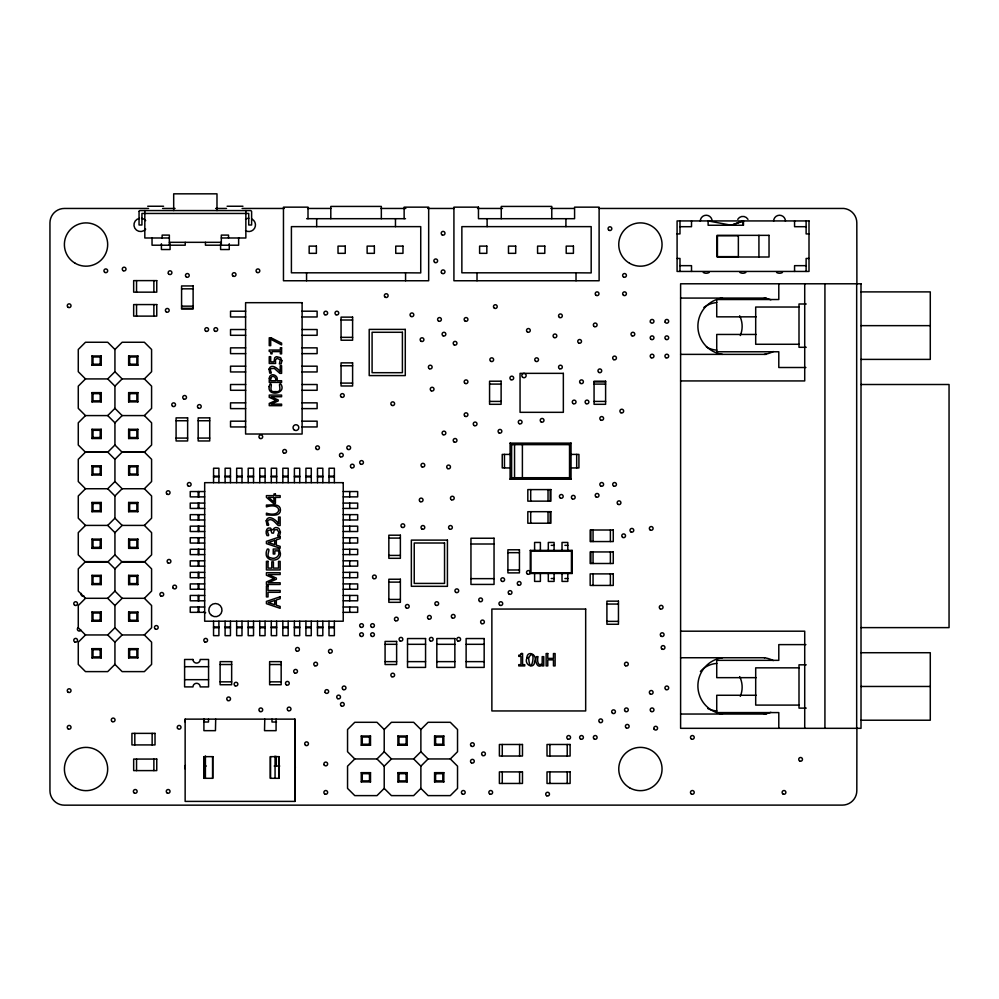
<?xml version="1.0" encoding="UTF-8"?>
<svg xmlns="http://www.w3.org/2000/svg" width="999" height="999" viewBox="0 0 999 999"><rect width="100%" height="100%" fill="white"/><g stroke="black" fill="none" stroke-linecap="round" stroke-linejoin="round"><path stroke-width="1.5" d="M215.697 719.13L215.447 730.669L203.908 730.669L203.908 719.13M264.772 719.13L264.523 730.669L276.074 730.669L276.074 719.13M91.983 365.209L92.994 364.198L92.994 356.98L91.983 355.969L101.224 355.969L101.224 365.209L91.983 365.209L91.983 355.969M92.994 356.98L100.212 356.98L101.224 355.969M114.935 371.703L122.14 378.921L144.368 378.921L151.586 371.703L151.586 349.475L144.368 342.257L122.14 342.257L114.935 349.475L114.935 371.703L107.717 378.921L85.489 378.921L78.272 386.138L78.272 408.366L85.489 415.584L107.717 415.584L114.935 422.802L114.935 445.017L122.14 452.235L144.368 452.235L151.586 445.017L151.586 422.802L144.368 415.584L122.14 415.584L114.935 422.802M91.983 401.873L92.994 400.861L100.212 400.861L101.224 401.873L101.224 392.632L91.983 392.632L91.983 401.873L101.224 401.873M100.212 400.861L100.212 393.643L101.224 392.632M128.646 365.209L129.645 364.198L136.863 364.198L137.874 365.209L128.646 365.209L128.646 355.969L137.874 355.969L137.874 365.209M128.646 355.969L129.645 356.98L136.863 356.98L137.874 355.969M85.489 415.584L78.272 422.802L78.272 445.017L85.489 452.235L107.717 452.235L114.935 445.017M107.717 415.584L114.935 408.366L114.935 386.138L122.14 378.921M91.983 438.524L92.994 437.512L100.212 437.512L101.224 438.524L101.224 429.295L91.983 429.295L91.983 438.524L101.224 438.524M91.983 429.295L92.994 430.307L100.212 430.307L101.224 429.295M128.646 401.873L129.645 400.861L136.863 400.861L137.874 401.873L128.646 401.873L128.646 392.632L137.874 392.632L137.874 401.873M136.863 400.861L136.863 393.643L137.874 392.632M144.368 415.584L151.586 408.366L151.586 386.138L144.368 378.921M91.983 475.037L92.994 474.038L92.994 466.82L91.983 465.809L101.224 465.809L101.224 475.037L91.983 475.037L91.983 465.809M92.994 466.82L100.212 466.82L101.224 465.809M128.646 438.524L129.645 437.512L136.863 437.512L137.874 438.524L137.874 429.295L128.646 429.295L128.646 438.524L137.874 438.524M136.863 437.512L136.863 430.307L137.874 429.295M114.935 481.543L122.14 488.748L144.368 488.748L151.586 481.543L151.586 459.315L144.368 452.097L122.14 452.097L114.935 459.315L114.935 481.543L107.717 488.748L85.489 488.748L78.272 495.966L78.272 518.194L85.489 525.412L107.717 525.412L114.935 532.629L114.935 554.857L122.14 562.075L144.368 562.075L151.586 554.857L151.586 532.629L144.368 525.412L122.14 525.412L114.935 532.629M91.983 511.7L92.994 510.689L100.212 510.689L101.224 511.7L101.224 502.46L91.983 502.46L91.983 511.7L101.224 511.7M100.212 510.689L100.212 503.471L101.224 502.46M128.646 475.037L129.645 474.038L129.645 466.82L128.646 465.809L137.874 465.809L137.874 475.037L128.646 475.037L128.646 465.809M129.645 466.82L136.863 466.82L137.874 465.809M85.489 525.412L78.272 532.629L78.272 554.857L85.489 562.075L107.717 562.075L114.935 554.857M122.14 525.412L114.935 518.194L114.935 495.966L122.14 488.748M107.717 525.412L114.935 518.194M91.983 548.364L92.994 547.352L100.212 547.352L101.224 548.364L101.224 539.123L91.983 539.123L91.983 548.364L101.224 548.364M91.983 539.123L92.994 540.134L100.212 540.134L101.224 539.123M128.646 511.7L129.645 510.689L136.863 510.689L137.874 511.7L128.646 511.7L128.646 502.46L137.874 502.46L137.874 511.7M136.863 510.689L136.863 503.471L137.874 502.46M144.368 525.412L151.586 518.194L151.586 495.966L144.368 488.748M91.983 584.59L92.994 583.578L100.212 583.578L101.224 584.59L101.224 575.349L91.983 575.349L91.983 584.59L101.224 584.59M100.212 583.578L100.212 576.361L101.224 575.349M128.646 548.364L129.645 547.352L136.863 547.352L137.874 548.364L137.874 539.123L128.646 539.123L128.646 548.364L137.874 548.364M136.863 547.352L136.863 540.134L137.874 539.123M114.935 591.083L107.717 598.301L85.489 598.301L78.272 605.519L78.272 627.747L85.489 634.952L107.717 634.952L114.935 642.17L114.935 664.397L122.14 671.615L144.368 671.615L151.586 664.397L151.586 642.17L144.368 634.952L122.14 634.952L114.935 627.747L114.935 605.519L122.14 598.301L144.368 598.301L151.586 591.083L151.586 568.856L144.368 561.638L122.14 561.638L114.935 568.856L114.935 591.083L122.14 598.301M91.983 621.241L92.994 620.242L100.212 620.242L101.224 621.241L101.224 612.012L91.983 612.012L91.983 621.241L101.224 621.241M100.212 620.242L100.212 613.024L101.224 612.012M128.646 584.59L129.645 583.578L136.863 583.578L137.874 584.59L137.874 575.349L128.646 575.349L128.646 584.59L137.874 584.59M136.863 583.578L136.863 576.361L137.874 575.349M85.489 634.952L78.272 642.17L78.272 664.397L85.489 671.615L107.717 671.615L114.935 664.397M107.717 634.952L114.935 627.747M91.983 657.904L92.994 656.892L100.212 656.892L101.224 657.904L101.224 648.663L91.983 648.663L91.983 657.904L101.224 657.904M91.983 648.663L92.994 649.675L100.212 649.675L101.224 648.663M128.646 621.241L129.645 620.242L136.863 620.242L137.874 621.241L137.874 612.012L128.646 612.012L128.646 621.241L137.874 621.241M136.863 620.242L136.863 613.024L137.874 612.012M114.935 642.17L122.14 634.952M144.368 634.952L151.586 627.747L151.586 605.519L144.368 598.301M128.646 657.904L129.645 656.892L136.863 656.892L137.874 657.904L137.874 648.663L128.646 648.663L128.646 657.904L137.874 657.904M136.863 656.892L136.863 649.675L137.874 648.663M510.102 479.233L511.625 477.722L569.53 477.722L571.041 479.233L571.041 443.131L510.102 443.131L510.102 479.233L571.041 479.233M510.102 443.131L511.625 444.642L569.53 444.642L571.041 443.131M530.282 573.476L530.968 572.789L571.44 572.789L572.127 573.476L572.127 550.387L530.282 550.387L530.282 573.476L572.127 573.476M361.263 745.242L362.275 744.23L362.275 737.025L361.263 736.013L361.263 745.242L370.504 745.242L370.504 736.013L361.263 736.013M362.275 737.025L369.493 737.025L370.504 736.013M384.215 766.171L376.998 758.953L354.77 758.953L347.552 766.171L347.552 788.398L354.77 795.616L376.998 795.616L384.215 788.398L384.215 766.171L391.433 758.953L413.661 758.953L420.879 766.171L420.879 788.398L428.084 795.616L450.312 795.616L457.53 788.398L457.53 766.171L450.312 758.953L428.084 758.953L420.879 766.171M376.998 758.953L384.215 751.735L384.215 729.507L391.433 722.302L413.661 722.302L420.879 729.507L420.879 751.735L413.661 758.953M530.282 550.387L530.968 551.073L571.44 551.073L572.127 550.387M361.263 781.905L362.275 780.893L362.275 773.676L361.263 772.664L361.263 781.905L370.504 781.905L370.504 772.664L361.263 772.664M362.275 773.676L369.493 773.676L370.504 772.664M397.927 745.242L398.938 744.23L406.156 744.23L407.167 745.242L397.927 745.242L397.927 736.013L407.167 736.013L407.167 745.242M406.156 744.23L406.156 737.025L407.167 736.013M420.879 729.507L428.084 722.302L450.312 722.302L457.53 729.507L457.53 751.735L450.312 758.953M397.927 781.905L398.938 780.893L398.938 773.676L397.927 772.664L397.927 781.905L407.167 781.905L407.167 772.664L397.927 772.664M398.938 773.676L406.156 773.676L407.167 772.664M434.577 745.242L435.589 744.23L435.589 737.025L434.577 736.013L434.577 745.242L443.818 745.242L443.818 736.013L434.577 736.013M443.818 745.242L442.807 744.23L442.807 737.025L443.818 736.013M420.879 788.398L413.661 795.616L391.433 795.616L384.215 788.398M434.577 781.905L435.589 780.893L442.807 780.893L443.818 781.905L434.577 781.905L434.577 772.664L443.818 772.664L443.818 781.905M442.807 780.893L442.807 773.676L443.818 772.664M731.33 225.25L743.481 220.929L743.481 225.25L708.116 225.25L708.116 220.929L731.33 225.25L743.106 220.929L743.044 225.25M147.715 206.244L163.574 206.244M227.098 206.244L242.957 206.244M148.576 208.454L64.386 208.454A14.436 14.436 0 0 0 49.95 222.814L49.95 790.746A14.436 14.436 0 0 0 64.386 805.169L842.457 805.107A14.436 14.436 0 0 0 856.817 790.746L856.892 728.271M162.6 208.454L175.075 208.454M215.609 208.454L226.523 208.454M242.108 208.454L284.203 208.454M307.592 208.454L330.981 208.454M380.869 208.454L405.806 208.454M427.634 208.454L454.145 208.454M477.522 208.454L502.472 208.454M550.799 208.454L574.188 208.454M599.125 208.454L843.893 208.454A14.473 14.473 0 0 1 856.817 222.814L856.892 283.716M306.643 218.694L405.494 218.694M679.982 226.698L691.52 226.698L691.52 220.929M806.118 226.698L794.567 226.698L794.567 220.929M677.085 233.916L679.982 233.916L679.982 220.929M809.003 233.916L806.118 233.916L806.118 220.929M169.355 237.987L144.818 237.987L144.818 210.564M221.316 237.987L245.854 237.987L245.854 210.564M169.355 242.32L221.316 242.32M677.085 258.454L679.982 258.454L679.982 271.441M809.003 258.454L806.118 258.454L806.118 271.441M679.982 265.659L691.52 265.659L691.52 271.441M806.118 265.659L794.567 265.659L794.567 271.441M405.569 272.814L291.408 272.814L291.408 226.636L420.729 226.636L420.729 272.914L405.569 272.814L405.569 280.756M576.023 272.814L461.863 272.814L461.863 226.636L591.183 226.636L591.183 272.914L576.023 272.814L576.023 280.756M181.581 288.836L193.119 288.836M861.013 291.895L930.281 291.895L930.281 359.39L861.013 359.39M680.606 298.077L766.158 298.077M806.218 303.996L799 303.996L799 347.302L806.218 347.302M181.581 306.156L193.119 306.156M799 307.03L755.694 307.03L755.694 344.268L799 344.268M181.581 308.329L193.119 308.329M245.679 311.201L230.532 311.201L230.532 316.97L245.679 316.97M301.973 311.201L317.12 311.201L317.12 316.97L301.973 316.97M756.143 316.845L716.733 316.845L716.733 303.858M341.059 320.017L352.61 320.017M861.013 325.649L930.281 325.649M245.679 329.52L230.532 329.52L230.532 335.302L245.679 335.302M301.973 329.52L317.12 329.52L317.12 335.302L301.973 335.302M756.143 334.453L716.733 334.453L716.733 351.773L778.795 351.773L778.795 367.507L805.893 367.507M341.059 337.337L352.61 337.337M245.679 347.852L230.532 347.852L230.532 353.634L245.679 353.634M301.973 347.852L317.12 347.852L317.12 353.634L301.973 353.634M680.606 354.37L766.158 354.37M92.994 364.198L100.212 364.198L101.224 365.209M341.059 365.771L352.61 365.771M245.679 366.183L230.532 366.183L230.532 371.953L245.679 371.953M301.973 366.183L317.12 366.183L317.12 371.953L301.973 371.953M680.606 380.931L804.719 380.931L804.719 283.791M594.068 381.93L605.606 381.93M341.059 383.092L352.61 383.092M489.572 384.091L501.123 384.091M594.068 384.091L605.606 384.091M245.679 384.515L230.532 384.515L230.532 390.284L245.679 390.284M301.973 384.515L317.12 384.515L317.12 390.284L301.973 390.284M861.013 384.503L949.05 384.503L949.05 627.622L861.013 627.622M91.983 392.632L92.994 393.643L100.212 393.643M128.646 392.632L129.645 393.643L136.863 393.643M489.572 401.411L501.123 401.411M594.068 401.411L605.606 401.411M245.679 402.847L230.532 402.847L230.532 408.616L245.679 408.616M301.973 402.847L317.12 402.847L317.12 408.616L301.973 408.616M176.086 420.754L187.637 420.754M198.177 420.754L209.715 420.754M245.679 421.178L230.532 421.178L230.532 426.948L245.679 426.948M301.973 421.178L317.12 421.178L317.12 426.948L301.973 426.948M128.646 429.295L129.645 430.307L136.863 430.307M176.086 438.074L187.637 438.074M198.177 438.074L209.715 438.074M510.102 454.408L502.235 454.408L502.235 467.944L510.102 467.944M571.041 454.408L578.921 454.408L578.921 467.944L571.041 467.944M92.994 474.038L100.212 474.038L101.224 475.037M129.645 474.038L136.863 474.038L137.874 475.037M213.561 476.173L218.906 476.173M225.112 476.173L230.457 476.173M236.663 476.173L241.995 476.173M248.202 476.173L253.546 476.173M259.752 476.173L265.085 476.173M271.291 476.173L276.636 476.173M282.842 476.173L288.187 476.173M294.393 476.173L299.725 476.173M305.931 476.173L311.276 476.173M317.482 476.173L322.827 476.173M329.033 476.173L334.365 476.173M213.561 476.885L218.906 476.885M225.112 476.885L230.457 476.885M236.663 476.885L241.995 476.885M248.202 476.885L253.546 476.885M259.752 476.885L265.085 476.885M271.291 476.885L276.636 476.885M282.842 476.885L288.187 476.885M294.393 476.885L299.725 476.885M305.931 476.885L311.276 476.885M317.482 476.885L322.827 476.885M329.033 476.885L334.365 476.885M204.67 491.545L190.247 491.545L190.247 496.878L204.67 496.878M343.231 491.545L357.667 491.545L357.667 496.878L343.231 496.878M204.67 503.084L190.247 503.084L190.247 508.429L204.67 508.429M343.231 503.084L357.667 503.084L357.667 508.429L343.231 508.429M91.983 502.46L92.994 503.471L100.212 503.471M128.646 502.46L129.645 503.471L136.863 503.471M204.67 514.635L190.247 514.635L190.247 519.967L204.67 519.967M343.231 514.635L357.667 514.635L357.667 519.967L343.231 519.967M204.67 526.173L190.247 526.173L190.247 531.518L204.67 531.518M343.231 526.173L357.667 526.173L357.667 531.518L343.231 531.518M204.67 537.724L190.247 537.724L190.247 543.069L204.67 543.069M343.231 537.724L357.667 537.724L357.667 543.069L343.231 543.069M388.836 538.099L400.374 538.099M128.646 539.123L129.645 540.134L136.863 540.134M470.954 544.005L494.043 544.005M551.198 545.342L554.095 545.342M564.91 545.342L567.807 545.342M204.67 549.275L190.247 549.275L190.247 554.607L204.67 554.607M343.231 549.275L357.667 549.275L357.667 554.607L343.231 554.607M507.904 552.672L519.443 552.672M388.836 555.419L400.374 555.419M204.67 560.814L190.247 560.814L190.247 566.158L204.67 566.158M343.231 560.814L357.667 560.814L357.667 566.158L343.231 566.158M507.904 569.992L519.443 569.992M204.67 572.365L190.247 572.365L190.247 577.709L204.67 577.709M343.231 572.365L357.667 572.365L357.667 577.709L343.231 577.709M91.983 575.349L92.994 576.361L100.212 576.361M128.646 575.349L129.645 576.361L136.863 576.361M470.954 578.646L494.043 578.646M551.198 578.533L554.095 578.533M564.91 578.533L567.807 578.533M388.836 582.117L400.374 582.117M204.67 583.916L190.247 583.916L190.247 589.248L204.67 589.248M343.231 583.916L357.667 583.916L357.667 589.248L343.231 589.248M204.67 595.454L190.247 595.454L190.247 600.799L204.67 600.799M343.231 595.454L357.667 595.454L357.667 600.799L343.231 600.799M388.836 599.437L400.374 599.437M606.905 604.058L618.456 604.058M204.67 607.005L190.247 607.005L190.247 612.337L204.67 612.337M343.231 607.005L357.667 607.005L357.667 612.337L343.231 612.337M91.983 612.012L92.994 613.024L100.212 613.024M128.646 612.012L129.645 613.024L136.863 613.024M606.905 621.366L618.456 621.366M213.549 626.997L218.893 626.997M225.1 626.997L230.444 626.997M236.651 626.997L241.983 626.997M248.189 626.997L253.534 626.997M259.74 626.997L265.072 626.997M271.278 626.997L276.623 626.997M282.829 626.997L288.174 626.997M294.38 626.997L299.712 626.997M305.919 626.997L311.263 626.997M317.47 626.997L322.814 626.997M329.008 626.997L334.353 626.997M213.549 627.709L218.893 627.709M225.1 627.709L230.444 627.709M236.651 627.709L241.983 627.709M248.189 627.709L253.534 627.709M259.74 627.709L265.072 627.709M271.278 627.709L276.623 627.709M282.829 627.709L288.174 627.709M294.38 627.709L299.712 627.709M305.919 627.709L311.263 627.709M317.47 627.709L322.814 627.709M329.008 627.709L334.353 627.709M680.606 631.193L804.719 631.193L804.719 728.321M385.077 644.318L396.628 644.318M407.517 644.318L425.562 644.318M436.825 644.318L454.857 644.318M466.121 644.318L484.165 644.318M805.893 644.617L778.795 644.617L778.795 660.339L716.733 660.339L716.733 677.659L756.143 677.659M128.646 648.663L129.645 649.675L136.863 649.675M861.013 652.722L930.281 652.722L930.281 720.217L861.013 720.217M680.606 657.742L764.597 657.742M385.077 661.638L396.628 661.638M407.517 661.638L425.562 661.638M436.825 661.638L454.857 661.638M466.121 661.638L484.165 661.638M220.117 664.522L231.656 664.522M269.618 664.522L281.169 664.522M806.218 664.822L799 664.822L799 708.116L806.218 708.116M184.603 666.695L208.566 666.695M799 667.844L755.694 667.844L755.694 705.094L799 705.094M184.603 679.682L208.566 679.682M220.117 681.842L231.656 681.842M269.618 681.842L281.169 681.842M861.013 686.463L930.281 686.463M756.143 695.267L716.733 695.267L716.733 712.587L778.795 712.587L778.795 728.321M680.606 714.035L766.158 714.035M185.14 719.13L295.03 719.13L295.08 801.398L185.14 801.398L185.14 719.13L185.19 722.015M203.908 722.015L208.479 722.015L208.479 719.13M276.523 722.015L271.99 722.015L271.99 719.13M397.927 736.013L398.938 737.025L406.156 737.025M435.589 737.025L442.807 737.025M362.275 744.23L369.493 744.23L370.504 745.242M435.589 744.23L442.807 744.23M204.158 766.033L206.269 766.033M274.201 766.033L279.732 766.033M434.577 772.664L435.589 773.676L442.807 773.676M362.275 780.893L369.493 780.893L370.504 781.905M398.938 780.893L406.156 780.893L407.167 781.905M114.935 349.475L107.717 342.257L85.489 342.257L78.272 349.475L78.272 371.703L85.489 378.921M107.717 378.921L114.935 386.138M114.935 408.366L122.14 415.584M420.879 751.735L428.084 758.953M114.935 459.315L107.717 452.097L85.489 452.097L78.272 459.315L78.272 481.543L85.489 488.748M384.215 729.507L376.998 722.302L354.77 722.302L347.552 729.507L347.552 751.735L354.77 758.953M384.215 751.735L391.433 758.953M107.717 488.748L114.935 495.966M114.935 568.856L107.717 561.638L85.489 561.638L78.272 568.856L78.272 591.083L85.489 598.301M107.717 598.301L114.935 605.519M856.68 283.791L856.68 728.321M824.924 283.791L824.924 728.321M778.795 283.791L778.795 299.525L716.733 299.525L716.733 302.41M758.928 235.352L758.928 257.005M610.377 530.007L610.377 541.558M610.377 551.947L610.377 563.498M610.377 573.888L610.377 585.439M593.056 530.007L593.056 541.558M593.056 551.947L593.056 563.498M593.056 573.888L593.056 585.439M590.896 530.007L590.896 541.558M590.896 551.947L590.896 563.498M576.685 454.408L576.685 467.944M571.44 551.073L571.44 572.789M569.53 444.642L569.53 477.722M567.807 550.387L567.807 542.445L562.025 542.445L562.025 550.387M567.807 573.476L567.807 581.418L562.025 581.418L562.025 573.476M567.22 744.48L567.22 756.031M567.22 771.902L567.22 783.453M565.921 218.694L565.921 226.636M554.095 550.387L554.095 542.445L548.314 542.445L548.314 550.387M554.095 573.476L554.095 581.418L548.314 581.418L548.314 573.476M551.773 218.694L551.773 206.431L501.261 206.431L501.261 218.694M550.187 489.597L550.187 501.148M550.187 511.688L550.187 523.226M549.9 744.48L549.9 756.031M549.9 771.902L549.9 783.453M548.026 489.597L548.026 501.148M548.026 511.688L548.026 523.226M540.384 550.387L540.384 542.445L534.602 542.445L534.602 550.387M540.384 573.476L540.384 581.418L534.602 581.418L534.602 573.476M530.968 551.073L530.968 572.789M530.706 489.597L530.706 501.148M530.706 511.688L530.706 523.226M522.39 444.642L522.39 477.722M519.592 744.48L519.592 756.031M519.592 771.902L519.592 783.453M514.547 444.642L514.547 477.722M511.625 444.642L511.625 477.722M504.47 454.408L504.47 467.944M502.272 744.48L502.272 756.031M502.272 771.902L502.272 783.453M487.112 218.694L487.112 226.636M477.01 272.814L477.01 280.756M435.589 773.676L435.589 780.893M406.156 773.676L406.156 780.893M404.133 218.694L404.133 207.155L428.671 207.155L428.671 280.756L283.466 280.756L283.466 207.155L308.004 207.155L308.004 218.694M398.938 737.025L398.938 744.23M395.467 218.694L395.467 226.636M381.331 218.694L381.331 206.431L330.806 206.431L330.806 218.694M369.493 737.025L369.493 744.23M369.493 773.676L369.493 780.893M349.725 491.545L349.725 496.878M349.725 503.084L349.725 508.429M349.725 514.635L349.725 519.967M349.725 526.173L349.725 531.518M349.725 537.724L349.725 543.069M349.725 549.275L349.725 554.607M349.725 560.814L349.725 566.158M349.725 572.365L349.725 577.709M349.725 583.916L349.725 589.248M349.725 595.454L349.725 600.799M349.725 607.005L349.725 612.337M334.365 482.667L334.365 468.231L329.033 468.231L329.033 482.667M334.353 621.216L334.353 635.651L329.008 635.651L329.008 621.216M322.827 482.667L322.827 468.231L317.482 468.231L317.482 482.667M322.814 621.216L322.814 635.651L317.47 635.651L317.47 621.216M316.671 218.694L316.671 226.636M311.276 482.667L311.276 468.231L305.931 468.231L305.931 482.667M311.263 621.216L311.263 635.651L305.919 635.651L305.919 621.216M306.568 272.814L306.568 280.756M299.725 482.667L299.725 468.231L294.393 468.231L294.393 482.667M299.712 621.216L299.712 635.651L294.38 635.651L294.38 621.216M294.83 719.13L294.83 801.398M288.187 482.667L288.187 468.231L282.842 468.231L282.842 482.667M288.174 621.216L288.174 635.651L282.829 635.651L282.829 621.216M278.958 756.655L278.958 778.308M276.636 482.667L276.636 468.231L271.291 468.231L271.291 482.667M276.623 621.216L276.623 635.651L271.278 635.651L271.278 621.216M276.311 756.443L276.311 766.033M275.062 756.093L275.062 778.333M270.542 756.655L270.542 778.308M265.085 482.667L265.085 468.231L259.752 468.231L259.752 482.667M265.072 621.216L265.072 635.651L259.74 635.651L259.74 621.216M253.546 482.667L253.546 468.231L248.202 468.231L248.202 482.667M253.534 621.216L253.534 635.651L248.189 635.651L248.189 621.216M241.995 482.667L241.995 468.231L236.663 468.231L236.663 482.667M241.983 621.216L241.983 635.651L236.651 635.651L236.651 621.216M238.636 237.65L238.636 245.205L205.444 245.205L205.444 242.32M230.457 482.667L230.457 468.231L225.112 468.231L225.112 482.667M230.444 621.216L230.444 635.651L225.1 635.651L225.1 621.216M229.258 243.768L229.258 249.538L220.592 249.538L220.592 243.768M228.534 237.987L228.534 235.102L221.316 235.102L221.316 245.205M218.906 482.667L218.906 468.231L213.561 468.231L213.561 482.667M218.893 621.216L218.893 635.651L213.549 635.651L213.549 621.216M216.983 210.564L216.983 193.831L173.689 193.831L173.689 210.564M212.562 756.655L212.562 778.308M205.407 755.931L205.407 778.308M204.296 719.13L204.296 722.015M204.158 756.655L204.158 778.308M198.901 491.545L198.901 496.878M198.901 503.084L198.901 508.429M198.901 514.635L198.901 519.967M198.901 526.173L198.901 531.518M198.901 537.724L198.901 543.069M198.901 549.275L198.901 554.607M198.901 560.814L198.901 566.158M198.901 572.365L198.901 577.709M198.901 583.916L198.901 589.248M198.901 595.454L198.901 600.799M198.901 607.005L198.901 612.337M198.177 491.545L198.177 496.878M198.177 503.084L198.177 508.429M198.177 514.635L198.177 519.967M198.177 526.173L198.177 531.518M198.177 537.724L198.177 543.069M198.177 549.275L198.177 554.607M198.177 560.814L198.177 566.158M198.177 572.365L198.177 577.709M198.177 583.916L198.177 589.248M198.177 595.454L198.177 600.799M198.177 607.005L198.177 612.337M185.227 242.32L185.227 245.205L152.035 245.205L152.035 237.65M170.08 243.768L170.08 249.538L161.413 249.538L161.413 243.768M169.355 245.205L169.355 235.102L162.138 235.102L162.138 237.987M153.871 280.619L153.871 292.158M153.871 304.57L153.871 316.121M153.871 759.065L153.871 770.604M152.135 733.366L152.135 744.917M136.863 356.98L136.863 364.198M136.863 466.82L136.863 474.038M136.551 280.619L136.551 292.158M136.551 304.57L136.551 316.121M136.551 759.065L136.551 770.604M134.815 733.366L134.815 744.917M129.645 356.98L129.645 364.198M129.645 393.643L129.645 400.861M129.645 430.307L129.645 437.512M129.645 503.471L129.645 510.689M129.645 540.134L129.645 547.352M129.645 576.361L129.645 583.578M129.645 613.024L129.645 620.242M129.645 649.675L129.645 656.892M100.212 356.98L100.212 364.198M100.212 430.307L100.212 437.512M100.212 466.82L100.212 474.038M100.212 540.134L100.212 547.352M100.212 649.675L100.212 656.892M92.994 393.643L92.994 400.861M92.994 430.307L92.994 437.512M92.994 503.471L92.994 510.689M92.994 540.134L92.994 547.352M92.994 576.361L92.994 583.578M92.994 613.024L92.994 620.242M92.994 649.675L92.994 656.892M83.941 596.003A1.873 1.873 0 0 1 81.381 593.443M80.869 630.107A1.873 1.873 0 0 1 77.922 630.494A1.873 1.873 0 0 1 78.309 627.534M205.682 612.712A1.873 1.873 0 0 1 204.058 611.775M185.377 769.093A3.609 3.609 0 0 1 185.377 765.484M294.83 765.484A3.609 3.609 0 0 1 294.83 769.093M739.672 315.796A23.814 23.814 0 0 1 740.309 335.527M716.82 350.137A23.814 23.814 0 0 1 706.43 346.99M703.883 307.442A23.814 23.814 0 0 1 716.82 302.597M739.672 676.61A23.814 23.814 0 0 1 740.309 696.353M716.82 710.951A23.814 23.814 0 0 1 707.754 708.528M700.399 671.503A23.814 23.814 0 0 1 716.82 663.423M145.679 229.158A6.643 6.643 0 0 1 134.84 228.222A6.643 6.643 0 0 1 139.448 218.369M141.733 218.369A6.643 6.643 0 0 1 145.679 220.642M252.148 219.156A6.643 6.643 0 0 1 254.583 228.222A6.643 6.643 0 0 1 245.517 230.657M245.517 219.156A6.643 6.643 0 0 1 248.838 218.269M709.165 272.465A5.919 5.919 0 0 1 703.246 272.465M782.479 272.465A5.919 5.919 0 0 1 776.573 272.465M700.287 221.154A5.919 5.919 0 0 1 706.206 215.235A5.919 5.919 0 0 1 712.125 221.154M773.613 221.154A5.919 5.919 0 0 1 779.532 215.235A5.919 5.919 0 0 1 785.439 221.154M745.828 272.465A5.919 5.919 0 0 1 739.909 272.465M737.737 219.343A5.919 5.919 0 0 1 747.989 219.343M773.338 351.536A28.409 28.409 0 0 1 764.31 354.37M764.31 298.077A28.409 28.409 0 0 1 770.866 299.8M722.452 354.37A28.409 28.409 0 0 1 722.452 298.077M770.866 712.312A28.409 28.409 0 0 1 764.31 714.035M764.31 657.742A28.409 28.409 0 0 1 773.338 660.576M722.452 714.035A28.409 28.409 0 0 1 722.452 657.742M526.885 658.179C523.738 665.059 534.627 669.867 534.665 661.276C537.799 654.42 526.923 649.6 526.885 658.179M528.608 657.567C530.457 680.681 537.512 644.667 528.608 657.567M269.293 378.271L269.243 382.392L281.593 382.392L281.593 380.744L276.998 380.744C279.183 375.062 269.718 371.865 269.293 378.271M281.855 360.739L281.156 363.973L279.395 363.973L280.244 359.74L277.06 358.341L275.437 359.865L275.612 363.461L269.243 363.461L269.243 356.693L270.704 356.693L270.704 361.863L273.988 361.863L274.688 357.879A3.072 3.072 0 0 1 276.648 356.693L280.644 357.704L281.855 360.739M280.432 532.167L279.583 535.926L277.635 535.926L278.833 532.28L277.173 529.645L274.288 529.932L273.464 533.116L271.94 533.116L270.629 529.907L268.144 530.432C265.984 532.305 271.228 536.588 266.983 535.539C265.16 532.742 266.134 526.723 270.504 528.034C273.089 532.929 273.002 526.485 276.96 527.659A4.271 4.271 0 0 1 279.158 528.796L280.432 532.167M139.061 211.326L139.048 225L141.933 225L141.933 213.461L248.739 213.461L248.739 225L251.623 225L251.623 211.438L250.874 210.577L139.922 210.564L139.061 211.326M269.043 369.131L269.742 373.114C273.626 374.126 268.743 370.13 270.929 368.556L274.4 368.469L279.87 373.364L281.593 373.364L281.593 365.746L280.182 365.746L280.182 371.815C278.271 368.481 270.816 362.962 269.043 369.131M266.196 520.791L266.958 525.224C271.278 526.298 265.859 521.94 268.281 520.167C272.277 517.844 275.574 523.264 278.209 525.511L280.145 525.511L280.145 517.032L278.559 517.032L278.559 523.788C276.448 520.067 268.157 513.948 266.196 520.791M280.432 510.027C280.557 517.207 270.567 514.71 266.421 514.985L266.421 513.161C282.717 518.331 282.717 501.71 266.421 506.88L266.421 505.057C270.554 505.319 280.582 502.834 280.432 510.027M269.118 386.576C267.482 397.427 287.275 393.544 280.756 383.916C277.023 382.904 283.841 392.969 275.437 391.583C267.008 392.969 273.788 383.092 270.067 383.916L269.118 386.576M280.407 553.596C281.044 562.3 265.609 562.225 266.171 553.583A8.791 8.791 0 0 1 266.933 550.012L267.345 549.088C272.04 548.039 264.073 557.217 270.979 557.917C275.412 559.752 280.794 555.644 278.384 550.849L274.837 550.849L274.837 554.008L273.239 554.008L273.239 549.038L279.233 549.038L280.407 553.596M270.766 378.097L270.654 380.744L275.587 380.744C277.148 377.422 271.94 374.213 270.766 378.097M521.291 653.508L520.616 654.869L518.743 655.232L518.743 656.368L520.979 656.368L520.979 664.647L518.743 664.647L518.743 665.908L524.762 665.908L524.762 664.647L522.577 664.647L522.577 653.508L521.291 653.508M542.195 664.872C537.112 669.542 534.453 660.351 536.475 656.643L538.036 656.643C537.062 659.477 537.562 667.669 542.195 663.561L542.195 656.643L543.756 656.643L543.756 665.908L542.195 665.908L542.195 664.872M276.124 400.349L269.243 403.434L269.243 405.681L281.593 405.681L281.593 404.145L270.954 404.145L278.197 400.949L278.197 399.95L270.954 396.74L281.593 396.74L281.593 395.092L269.243 395.092L269.243 397.377L276.124 400.349M274.063 578.558L266.421 581.98L266.421 584.477L280.145 584.477L280.145 582.767L268.319 582.767L276.361 579.22L276.361 578.109L268.319 574.537L280.145 574.537L280.145 572.714L266.421 572.714L266.421 575.249L274.063 578.558M280.145 536.725L266.421 541.346L266.421 543.593L280.145 548.226L280.145 546.378L276.311 545.142L276.311 539.897L280.145 538.648L280.145 536.725M280.145 596.79L266.421 601.423L266.421 603.671L280.145 608.304L280.145 606.455L276.311 605.207L276.311 599.962L280.145 598.726L280.145 596.79M274.75 540.397L268.281 542.519L274.75 544.63L274.75 540.397M274.75 600.474L268.281 602.597L274.75 604.707L274.75 600.474M478.459 207.155L453.921 207.155L453.921 280.756L599.113 280.756L599.113 207.155L574.587 207.155L574.587 218.694L478.459 218.694L478.459 207.155M809.003 220.929L677.085 220.929L677.085 271.441L809.003 271.441L809.003 220.929M769.03 235.352L717.07 235.352L717.07 257.005L769.03 257.005L769.03 235.352M738.361 235.714L717.432 235.714L717.432 256.643L738.361 256.643L738.361 235.714M316.383 246.116L309.166 246.116L309.166 253.334L316.383 253.334L316.383 246.116M345.242 246.116L338.024 246.116L338.024 253.334L345.242 253.334L345.242 246.116M374.35 246.116L367.132 246.116L367.132 253.334L374.35 253.334L374.35 246.116M402.972 246.116L395.754 246.116L395.754 253.334L402.972 253.334L402.972 246.116M486.825 246.116L479.607 246.116L479.607 253.334L486.825 253.334L486.825 246.116M515.696 246.116L508.479 246.116L508.479 253.334L515.696 253.334L515.696 246.116M544.792 246.116L537.574 246.116L537.574 253.334L544.792 253.334L544.792 246.116M573.426 246.116L566.208 246.116L566.208 253.334L573.426 253.334L573.426 246.116M156.756 280.619L133.666 280.619L133.666 292.158L156.756 292.158L156.756 280.619M861.013 283.791L680.606 283.791L680.606 728.321L861.013 728.321L861.013 283.791M193.119 285.951L181.581 285.951L181.581 309.041L193.119 309.041L193.119 285.951M302.11 302.685L245.592 302.685L245.592 434.016L302.11 434.016L302.11 302.685M156.756 304.57L133.666 304.57L133.666 316.121L156.756 316.121L156.756 304.57M352.61 317.133L341.059 317.133L341.059 340.222L352.61 340.222L352.61 317.133M405.282 329.395L369.205 329.395L369.205 375.587L405.282 375.587L405.282 329.395M402.397 332.28L372.09 332.28L372.09 372.689L402.397 372.689L402.397 332.28M271.091 337.799L269.243 337.799L269.243 345.629L270.704 345.629L270.704 339.248L281.593 344.905L281.593 343.132L271.091 337.799M281.593 347.827L280.332 347.827L280.332 350.025L269.206 350.025L269.206 351.311L270.567 351.985L270.929 353.858L272.065 353.858L272.065 351.611L280.332 351.611L280.332 353.858L281.593 353.858L281.593 347.827M352.61 362.874L341.059 362.874L341.059 385.976L352.61 385.976L352.61 362.874M563.349 373.351L520.054 373.351L520.054 412.325L563.349 412.325L563.349 373.351M501.123 381.206L489.572 381.206L489.572 404.308L501.123 404.308L501.123 381.206M605.606 381.206L594.068 381.206L594.068 404.308L605.606 404.308L605.606 381.206M187.637 417.869L176.086 417.869L176.086 440.959L187.637 440.959L187.637 417.869M209.715 417.869L198.177 417.869L198.177 440.959L209.715 440.959L209.715 417.869M343.231 482.667L204.67 482.667L204.67 621.216L343.231 621.216L343.231 482.667M550.911 489.597L527.822 489.597L527.822 501.148L550.911 501.148L550.911 489.597M275.424 493.993L273.951 493.993L273.951 495.629L266.421 495.629L266.421 497.327L273.489 503.459L275.424 503.459L275.424 497.402L280.145 497.402L280.145 495.629L275.424 495.629L275.424 493.993M273.951 497.402L268.581 497.402L273.951 502.022L273.951 497.402M550.911 511.688L527.822 511.688L527.822 523.226L550.911 523.226L550.911 511.688M613.261 530.007L590.172 530.007L590.172 541.558L613.261 541.558L613.261 530.007M400.374 535.202L388.836 535.202L388.836 558.304L400.374 558.304L400.374 535.202M494.043 538.236L470.954 538.236L470.954 584.427L494.043 584.427L494.043 538.236M447.427 540.109L411.351 540.109L411.351 586.301L447.427 586.338L447.427 540.109M444.543 543.006L414.235 543.006L414.235 583.416L444.543 583.416L444.543 543.006M519.443 549.787L507.904 549.787L507.904 572.877L519.443 572.877L519.443 549.787M613.261 551.947L590.172 551.947L590.172 563.498L613.261 563.498L613.261 551.947M268.044 561.351L266.421 561.351L266.421 569.929L280.145 569.929L280.145 561.351L278.521 561.351L278.521 568.106L273.426 568.106L273.426 561.813L271.803 561.813L271.803 568.106L268.044 568.106L268.044 561.351M613.261 573.888L590.172 573.888L590.172 585.439L613.261 585.439L613.261 573.888M400.374 579.233L388.836 579.233L388.836 602.322L400.374 602.322L400.374 579.233M268.044 585.851L266.421 585.851L266.421 596.903L268.044 596.903L268.044 592.295L280.145 592.295L280.145 590.459L268.044 590.459L268.044 585.851M618.456 601.161L606.905 601.161L606.905 624.263L618.456 624.263L618.456 601.161M585.676 609.053L491.87 609.053L491.87 710.951L585.676 710.951L585.676 609.053M425.562 638.548L407.517 638.548L407.517 667.407L425.562 667.407L425.562 638.548M454.857 638.548L436.825 638.548L436.825 667.407L454.857 667.407L454.857 638.548M484.165 638.548L466.121 638.548L466.121 667.407L484.165 667.407L484.165 638.548M396.628 641.433L385.077 641.433L385.077 664.522L396.628 664.522L396.628 641.433M547.777 653.546L546.141 653.546L546.141 665.908L547.777 665.908L547.777 659.852L553.458 659.852L553.458 665.908L555.107 665.908L555.107 653.546L553.458 653.546L553.458 658.391L547.777 658.391L547.777 653.546M192.982 659.477L184.603 659.477L184.603 686.9L192.982 686.9A3.609 3.609 0 0 1 196.591 683.291A3.609 3.609 0 0 1 200.2 686.9L208.566 686.9L208.566 659.477L200.2 659.477A3.609 3.609 0 0 1 196.591 663.086A3.609 3.609 0 0 1 192.982 659.477M231.656 661.638L220.117 661.638L220.117 684.727L231.656 684.727L231.656 661.638M281.169 661.638L269.618 661.638L269.618 684.727L281.169 684.727L281.169 661.638M155.02 733.366L131.93 733.366L131.93 744.917L155.02 744.917L155.02 733.366M522.477 744.48L499.388 744.48L499.388 756.031L522.477 756.031L522.477 744.48M570.104 744.48L547.015 744.48L547.015 756.031L570.104 756.031L570.104 744.48M212.812 756.655L203.908 756.655L203.908 778.308L212.812 778.308L212.812 756.655M279.208 756.655L270.292 756.655L270.292 778.308L279.208 778.308L279.208 756.655M156.756 759.065L133.666 759.065L133.666 770.604L156.756 770.604L156.756 759.065M522.477 771.902L499.388 771.902L499.388 783.453L522.477 783.453L522.477 771.902M570.104 771.902L547.015 771.902L547.015 783.453L570.104 783.453L570.104 771.902M75.212 263.286A21.653 21.653 0 0 0 107.68 244.53A21.653 21.653 0 0 0 75.212 225.786A21.653 21.653 0 0 0 75.212 263.286M75.212 787.761A21.653 21.653 0 0 0 107.68 769.018A21.653 21.653 0 0 0 75.212 750.274A21.653 21.653 0 0 0 75.212 787.761M629.57 263.286A21.653 21.653 0 0 0 662.05 244.53A21.653 21.653 0 0 0 629.57 225.786A21.653 21.653 0 0 0 629.57 263.286M629.57 787.761A21.653 21.653 0 0 0 662.05 769.018A21.653 21.653 0 0 0 629.57 750.274A21.653 21.653 0 0 0 629.57 787.761M168.082 562.961A1.873 1.873 0 0 0 170.891 561.326A1.873 1.873 0 0 0 168.082 559.702A1.873 1.873 0 0 0 168.082 562.961M661.251 636.276A1.873 1.873 0 0 0 664.06 634.652A1.873 1.873 0 0 0 661.251 633.029A1.873 1.873 0 0 0 661.251 636.276M613.623 486.026A1.873 1.873 0 0 0 616.433 484.403A1.873 1.873 0 0 0 613.623 482.779A1.873 1.873 0 0 0 613.623 486.026M586.051 403.621A1.873 1.873 0 0 0 588.873 401.998A1.873 1.873 0 0 0 586.051 400.374A1.873 1.873 0 0 0 586.051 403.621M660.239 608.853A1.873 1.873 0 0 0 663.049 607.23A1.873 1.873 0 0 0 660.239 605.606A1.873 1.873 0 0 0 660.239 608.853M600.774 486.026A1.873 1.873 0 0 0 603.596 484.403A1.873 1.873 0 0 0 600.774 482.779A1.873 1.873 0 0 0 600.774 486.026M573.214 403.621A1.873 1.873 0 0 0 576.023 401.998A1.873 1.873 0 0 0 573.214 400.374A1.873 1.873 0 0 0 573.214 403.621M316.596 449.375A1.873 1.873 0 0 0 319.405 447.739A1.873 1.873 0 0 0 316.596 446.116A1.873 1.873 0 0 0 316.596 449.375M259.877 438.399A1.873 1.873 0 0 0 262.687 436.775A1.873 1.873 0 0 0 259.877 435.152A1.873 1.873 0 0 0 259.877 438.399M283.691 452.984A1.873 1.873 0 0 0 286.501 451.348A1.873 1.873 0 0 0 283.691 449.725A1.873 1.873 0 0 0 283.691 452.984M160.864 596.003A1.873 1.873 0 0 0 163.686 594.38A1.873 1.873 0 0 0 160.864 592.757A1.873 1.873 0 0 0 160.864 596.003M166.346 311.975A1.873 1.873 0 0 0 169.168 310.339A1.873 1.873 0 0 0 166.346 308.716A1.873 1.873 0 0 0 166.346 311.975M296.528 650.998A1.873 1.873 0 0 0 299.35 649.375A1.873 1.873 0 0 0 296.528 647.752A1.873 1.873 0 0 0 296.528 650.998M452.26 617.944A1.873 1.873 0 0 0 455.082 616.321A1.873 1.873 0 0 0 452.26 614.697A1.873 1.873 0 0 0 452.26 617.944M455.869 592.395A1.873 1.873 0 0 0 458.691 590.771A1.873 1.873 0 0 0 455.869 589.148A1.873 1.873 0 0 0 455.869 592.395M259.877 711.475A1.873 1.873 0 0 0 262.687 709.839A1.873 1.873 0 0 0 259.877 708.216A1.873 1.873 0 0 0 259.877 711.475M167.22 494.255A1.873 1.873 0 0 0 170.03 492.632A1.873 1.873 0 0 0 167.22 491.008A1.873 1.873 0 0 0 167.22 494.255M172.702 406.356A1.873 1.873 0 0 0 175.512 404.732A1.873 1.873 0 0 0 172.702 403.109A1.873 1.873 0 0 0 172.702 406.356M183.666 399.001A1.873 1.873 0 0 0 186.488 397.377A1.873 1.873 0 0 0 183.666 395.754A1.873 1.873 0 0 0 183.666 399.001M341.421 397.127A1.873 1.873 0 0 0 344.23 395.504A1.873 1.873 0 0 0 341.421 393.868A1.873 1.873 0 0 0 341.421 397.127M609.003 230.282A1.873 1.873 0 0 0 611.813 228.659A1.873 1.873 0 0 0 609.003 227.035A1.873 1.873 0 0 0 609.003 230.282M622.714 537.412A1.873 1.873 0 0 0 625.524 535.789A1.873 1.873 0 0 0 622.714 534.165A1.873 1.873 0 0 0 622.714 537.412M233.179 276.174A1.873 1.873 0 0 0 235.989 274.55A1.873 1.873 0 0 0 233.179 272.927A1.873 1.873 0 0 0 233.179 276.174M168.406 273.614A1.873 1.873 0 0 0 171.653 273.614A1.873 1.873 0 0 0 170.03 270.804A1.873 1.873 0 0 0 168.406 273.614M123.202 270.692A1.873 1.873 0 0 0 126.011 269.068A1.873 1.873 0 0 0 123.202 267.445A1.873 1.873 0 0 0 123.202 270.692M104.87 272.427A1.873 1.873 0 0 0 107.68 270.804A1.873 1.873 0 0 0 104.87 269.181A1.873 1.873 0 0 0 104.87 272.427M68.207 307.355A1.873 1.873 0 0 0 71.016 305.731A1.873 1.873 0 0 0 68.207 304.096A1.873 1.873 0 0 0 68.207 307.355M68.207 692.27A1.873 1.873 0 0 0 71.016 690.646A1.873 1.873 0 0 0 68.207 689.023A1.873 1.873 0 0 0 68.207 692.27M68.207 728.933A1.873 1.873 0 0 0 71.016 727.309A1.873 1.873 0 0 0 68.207 725.686A1.873 1.873 0 0 0 68.207 728.933M112.225 721.578A1.873 1.873 0 0 0 115.047 719.942A1.873 1.873 0 0 0 112.225 718.318A1.873 1.873 0 0 0 112.225 721.578M177.497 728.246A1.873 1.873 0 0 0 180.744 728.246A1.873 1.873 0 0 0 179.121 725.436A1.873 1.873 0 0 0 177.497 728.246M324.138 764.909A1.873 1.873 0 0 0 327.385 764.909A1.873 1.873 0 0 0 325.761 762.087A1.873 1.873 0 0 0 324.138 764.909M288.162 710.601A1.873 1.873 0 0 0 290.971 708.978A1.873 1.873 0 0 0 288.162 707.354A1.873 1.873 0 0 0 288.162 710.601M324.825 794.03A1.873 1.873 0 0 0 327.635 792.394A1.873 1.873 0 0 0 324.825 790.771A1.873 1.873 0 0 0 324.825 794.03M489.785 794.03A1.873 1.873 0 0 0 492.607 792.394A1.873 1.873 0 0 0 489.785 790.771A1.873 1.873 0 0 0 489.785 794.03M546.653 795.753A1.873 1.873 0 0 0 549.462 794.13A1.873 1.873 0 0 0 546.653 792.507A1.873 1.873 0 0 0 546.653 795.753M691.42 794.03A1.873 1.873 0 0 0 694.23 792.394A1.873 1.873 0 0 0 691.42 790.771A1.873 1.873 0 0 0 691.42 794.03M691.42 739.035A1.873 1.873 0 0 0 694.23 737.412A1.873 1.873 0 0 0 691.42 735.788A1.873 1.873 0 0 0 691.42 739.035M783.066 794.03A1.873 1.873 0 0 0 785.876 792.394A1.873 1.873 0 0 0 783.066 790.771A1.873 1.873 0 0 0 783.066 794.03M799.662 760.976A1.873 1.873 0 0 0 802.472 759.352A1.873 1.873 0 0 0 799.662 757.729A1.873 1.873 0 0 0 799.662 760.976M623.576 295.367A1.873 1.873 0 0 0 626.398 293.743A1.873 1.873 0 0 0 623.576 292.12A1.873 1.873 0 0 0 623.576 295.367M559.502 317.457A1.873 1.873 0 0 0 562.312 315.834A1.873 1.873 0 0 0 559.502 314.21A1.873 1.873 0 0 0 559.502 317.457M441.471 272.752A1.873 1.873 0 0 0 444.717 272.752A1.873 1.873 0 0 0 443.094 269.93A1.873 1.873 0 0 0 441.471 272.752M434.802 262.462A1.873 1.873 0 0 0 437.612 260.839A1.873 1.873 0 0 0 434.802 259.216A1.873 1.873 0 0 0 434.802 262.462M596.153 295.367A1.873 1.873 0 0 0 598.975 293.743A1.873 1.873 0 0 0 596.153 292.12A1.873 1.873 0 0 0 596.153 295.367M442.157 234.902A1.873 1.873 0 0 0 444.98 233.279A1.873 1.873 0 0 0 442.157 231.643A1.873 1.873 0 0 0 442.157 234.902M227.685 700.499A1.873 1.873 0 0 0 230.507 698.875A1.873 1.873 0 0 0 227.685 697.252A1.873 1.873 0 0 0 227.685 700.499M286.426 684.914A1.873 1.873 0 0 0 289.248 683.291A1.873 1.873 0 0 0 286.426 681.668A1.873 1.873 0 0 0 286.426 684.914M235.052 685.776A1.873 1.873 0 0 0 237.862 684.153A1.873 1.873 0 0 0 235.052 682.529A1.873 1.873 0 0 0 235.052 685.776M428.446 618.955A1.873 1.873 0 0 0 431.268 617.332A1.873 1.873 0 0 0 428.446 615.709A1.873 1.873 0 0 0 428.446 618.955M395.404 620.691A1.873 1.873 0 0 0 398.214 619.068A1.873 1.873 0 0 0 395.404 617.432A1.873 1.873 0 0 0 395.404 620.691M373.464 578.546A1.873 1.873 0 0 0 376.273 576.923A1.873 1.873 0 0 0 373.464 575.299A1.873 1.873 0 0 0 373.464 578.546M410.989 316.446A1.873 1.873 0 0 0 413.798 314.822A1.873 1.873 0 0 0 410.989 313.199A1.873 1.873 0 0 0 410.989 316.446M134.316 793.019A1.873 1.873 0 0 0 137.125 791.395A1.873 1.873 0 0 0 134.316 789.759A1.873 1.873 0 0 0 134.316 793.019M167.22 793.019A1.873 1.873 0 0 0 170.03 791.395A1.873 1.873 0 0 0 167.22 789.759A1.873 1.873 0 0 0 167.22 793.019M406.368 607.991A1.873 1.873 0 0 0 409.178 606.356A1.873 1.873 0 0 0 406.368 604.732A1.873 1.873 0 0 0 406.368 607.991M188.287 486.026A1.873 1.873 0 0 0 191.109 484.403A1.873 1.873 0 0 0 188.287 482.779A1.873 1.873 0 0 0 188.287 486.026M625.461 665.721A1.873 1.873 0 0 0 628.271 664.098A1.873 1.873 0 0 0 625.461 662.462A1.873 1.873 0 0 0 625.461 665.721M560.364 498.014A1.873 1.873 0 0 0 563.174 496.378A1.873 1.873 0 0 0 560.364 494.755A1.873 1.873 0 0 0 560.364 498.014M435.814 605.244A1.873 1.873 0 0 0 438.623 603.621A1.873 1.873 0 0 0 435.814 601.997A1.873 1.873 0 0 0 435.814 605.244M479.682 601.485A1.873 1.873 0 0 0 482.505 599.862A1.873 1.873 0 0 0 479.682 598.239A1.873 1.873 0 0 0 479.682 601.485M501.773 581.281A1.873 1.873 0 0 0 504.582 579.657A1.873 1.873 0 0 0 501.773 578.034A1.873 1.873 0 0 0 501.773 581.281M518.219 585.039A1.873 1.873 0 0 0 521.041 583.416A1.873 1.873 0 0 0 518.219 581.793A1.873 1.873 0 0 0 518.219 585.039M509.128 594.13A1.873 1.873 0 0 0 511.938 592.507A1.873 1.873 0 0 0 509.128 590.884A1.873 1.873 0 0 0 509.128 594.13M481.568 623.576A1.873 1.873 0 0 0 484.378 621.952A1.873 1.873 0 0 0 481.568 620.329A1.873 1.873 0 0 0 481.568 623.576M400.012 640.896A1.873 1.873 0 0 0 402.834 639.273A1.873 1.873 0 0 0 400.012 637.649A1.873 1.873 0 0 0 400.012 640.896M430.332 640.896A1.873 1.873 0 0 0 433.141 639.273A1.873 1.873 0 0 0 430.332 637.649A1.873 1.873 0 0 0 430.332 640.896M457.742 640.896A1.873 1.873 0 0 0 460.564 639.273A1.873 1.873 0 0 0 457.742 637.649A1.873 1.873 0 0 0 457.742 640.896M527.46 574.075A1.873 1.873 0 0 0 530.269 572.439A1.873 1.873 0 0 0 527.46 570.816A1.873 1.873 0 0 0 527.46 574.075M594.28 326.548A1.873 1.873 0 0 0 597.102 324.925A1.873 1.873 0 0 0 594.28 323.301A1.873 1.873 0 0 0 594.28 326.548M650.461 322.252A1.873 1.873 0 0 0 653.708 322.252A1.873 1.873 0 0 0 652.085 319.443A1.873 1.873 0 0 0 650.461 322.252M572.34 498.876A1.873 1.873 0 0 0 575.162 497.252A1.873 1.873 0 0 0 572.34 495.629A1.873 1.873 0 0 0 572.34 498.876M596.153 497.002A1.873 1.873 0 0 0 598.975 495.379A1.873 1.873 0 0 0 596.153 493.743A1.873 1.873 0 0 0 596.153 497.002M651.148 711.475A1.873 1.873 0 0 0 653.958 709.839A1.873 1.873 0 0 0 651.148 708.216A1.873 1.873 0 0 0 651.148 711.475M599.762 722.439A1.873 1.873 0 0 0 602.584 720.816A1.873 1.873 0 0 0 599.762 719.193A1.873 1.873 0 0 0 599.762 722.439M594.28 739.035A1.873 1.873 0 0 0 597.102 737.412A1.873 1.873 0 0 0 594.28 735.788A1.873 1.873 0 0 0 594.28 739.035M665.871 689.535A1.873 1.873 0 0 0 668.681 687.911A1.873 1.873 0 0 0 665.871 686.276A1.873 1.873 0 0 0 665.871 689.535M462.362 794.03A1.873 1.873 0 0 0 465.184 792.394A1.873 1.873 0 0 0 462.362 790.771A1.873 1.873 0 0 0 462.362 794.03M471.453 762.849A1.873 1.873 0 0 0 474.275 761.226A1.873 1.873 0 0 0 471.453 759.602A1.873 1.873 0 0 0 471.453 762.849M471.453 746.253A1.873 1.873 0 0 0 474.275 744.63A1.873 1.873 0 0 0 471.453 743.006A1.873 1.873 0 0 0 471.453 746.253M612.612 713.348A1.873 1.873 0 0 0 615.421 711.725A1.873 1.873 0 0 0 612.612 710.102A1.873 1.873 0 0 0 612.612 713.348M651.148 339.398A1.873 1.873 0 0 0 653.958 337.762A1.873 1.873 0 0 0 651.148 336.139A1.873 1.873 0 0 0 651.148 339.398M651.148 357.717A1.873 1.873 0 0 0 653.958 356.094A1.873 1.873 0 0 0 651.148 354.47A1.873 1.873 0 0 0 651.148 357.717M665.871 357.717A1.873 1.873 0 0 0 668.681 356.094A1.873 1.873 0 0 0 665.871 354.47A1.873 1.873 0 0 0 665.871 357.717M665.871 339.398A1.873 1.873 0 0 0 668.681 337.762A1.873 1.873 0 0 0 665.871 336.139A1.873 1.873 0 0 0 665.871 339.398M665.184 322.252A1.873 1.873 0 0 0 668.431 322.252A1.873 1.873 0 0 0 666.808 319.443A1.873 1.873 0 0 0 665.184 322.252M623.576 277.048A1.873 1.873 0 0 0 626.398 275.412A1.873 1.873 0 0 0 623.576 273.788A1.873 1.873 0 0 0 623.576 277.048M343.156 689.535A1.873 1.873 0 0 0 345.966 687.911A1.873 1.873 0 0 0 343.156 686.276A1.873 1.873 0 0 0 343.156 689.535M341.421 705.981A1.873 1.873 0 0 0 344.23 704.357A1.873 1.873 0 0 0 341.421 702.734A1.873 1.873 0 0 0 341.421 705.981M337.662 698.626A1.873 1.873 0 0 0 340.484 697.002A1.873 1.873 0 0 0 337.662 695.379A1.873 1.873 0 0 0 337.662 698.626M482.567 755.494A1.873 1.873 0 0 0 485.389 753.87A1.873 1.873 0 0 0 482.567 752.235A1.873 1.873 0 0 0 482.567 755.494M625.461 711.475A1.873 1.873 0 0 0 628.271 709.839A1.873 1.873 0 0 0 625.461 708.216A1.873 1.873 0 0 0 625.461 711.475M662.112 649.125A1.873 1.873 0 0 0 664.934 647.489A1.873 1.873 0 0 0 662.112 645.866A1.873 1.873 0 0 0 662.112 649.125M305.632 745.391A1.873 1.873 0 0 0 308.441 743.756A1.873 1.873 0 0 0 305.632 742.132A1.873 1.873 0 0 0 305.632 745.391M654.07 729.108A1.873 1.873 0 0 0 657.317 729.108A1.873 1.873 0 0 0 655.694 726.298A1.873 1.873 0 0 0 654.07 729.108M499.887 605.244A1.873 1.873 0 0 0 502.709 603.621A1.873 1.873 0 0 0 499.887 601.997A1.873 1.873 0 0 0 499.887 605.244M618.094 504.358A1.873 1.873 0 0 0 620.916 502.734A1.873 1.873 0 0 0 618.094 501.111A1.873 1.873 0 0 0 618.094 504.358M630.943 531.93A1.873 1.873 0 0 0 633.753 530.307A1.873 1.873 0 0 0 630.943 528.671A1.873 1.873 0 0 0 630.943 531.93M256.993 272.427A1.873 1.873 0 0 0 259.802 270.804A1.873 1.873 0 0 0 256.993 269.181A1.873 1.873 0 0 0 256.993 272.427M554.02 337.512A1.873 1.873 0 0 0 556.83 335.889A1.873 1.873 0 0 0 554.02 334.265A1.873 1.873 0 0 0 554.02 337.512M438.549 321.066A1.873 1.873 0 0 0 441.371 319.443A1.873 1.873 0 0 0 438.549 317.807A1.873 1.873 0 0 0 438.549 321.066M429.32 368.693A1.873 1.873 0 0 0 432.13 367.07A1.873 1.873 0 0 0 429.32 365.447A1.873 1.873 0 0 0 429.32 368.693M535.689 361.326A1.873 1.873 0 0 0 538.498 359.702A1.873 1.873 0 0 0 535.689 358.079A1.873 1.873 0 0 0 535.689 361.326M541.171 421.953A1.873 1.873 0 0 0 543.98 420.317A1.873 1.873 0 0 0 541.171 418.693A1.873 1.873 0 0 0 541.171 421.953M519.23 423.676A1.873 1.873 0 0 0 522.04 422.053A1.873 1.873 0 0 0 519.23 420.429A1.873 1.873 0 0 0 519.23 423.676M205.757 331.168A1.873 1.873 0 0 0 208.566 329.545A1.873 1.873 0 0 0 205.757 327.922A1.873 1.873 0 0 0 205.757 331.168M214.847 331.168A1.873 1.873 0 0 0 217.657 329.545A1.873 1.873 0 0 0 214.847 327.922A1.873 1.873 0 0 0 214.847 331.168M198.389 408.091A1.873 1.873 0 0 0 201.211 406.468A1.873 1.873 0 0 0 198.389 404.845A1.873 1.873 0 0 0 198.389 408.091M421.953 466.833A1.873 1.873 0 0 0 424.775 465.209A1.873 1.873 0 0 0 421.953 463.586A1.873 1.873 0 0 0 421.953 466.833M420.217 501.61A1.873 1.873 0 0 0 423.039 499.987A1.873 1.873 0 0 0 420.217 498.364A1.873 1.873 0 0 0 420.217 501.61M421.953 529.033A1.873 1.873 0 0 0 424.775 527.41A1.873 1.873 0 0 0 421.953 525.786A1.873 1.873 0 0 0 421.953 529.033M449.525 529.033A1.873 1.873 0 0 0 452.335 527.41A1.873 1.873 0 0 0 449.525 525.786A1.873 1.873 0 0 0 449.525 529.033M451.398 499.737A1.873 1.873 0 0 0 454.208 498.114A1.873 1.873 0 0 0 451.398 496.491A1.873 1.873 0 0 0 451.398 499.737M447.639 468.568A1.873 1.873 0 0 0 450.462 466.945A1.873 1.873 0 0 0 447.639 465.322A1.873 1.873 0 0 0 447.639 468.568M401.898 527.31A1.873 1.873 0 0 0 404.707 525.686A1.873 1.873 0 0 0 401.898 524.063A1.873 1.873 0 0 0 401.898 527.31M499.025 432.917A1.873 1.873 0 0 0 501.835 431.293A1.873 1.873 0 0 0 499.025 429.67A1.873 1.873 0 0 0 499.025 432.917M600.774 420.067A1.873 1.873 0 0 0 603.596 418.444A1.873 1.873 0 0 0 600.774 416.82A1.873 1.873 0 0 0 600.774 420.067M620.841 412.712A1.873 1.873 0 0 0 623.651 411.089A1.873 1.873 0 0 0 620.841 409.465A1.873 1.873 0 0 0 620.841 412.712M613.623 359.603A1.873 1.873 0 0 0 616.433 357.979A1.873 1.873 0 0 0 613.623 356.343A1.873 1.873 0 0 0 613.623 359.603M631.955 335.789A1.873 1.873 0 0 0 634.765 334.153A1.873 1.873 0 0 0 631.955 332.53A1.873 1.873 0 0 0 631.955 335.789M580.569 383.416A1.873 1.873 0 0 0 583.391 381.793A1.873 1.873 0 0 0 580.569 380.157A1.873 1.873 0 0 0 580.569 383.416M578.696 343.007A1.873 1.873 0 0 0 581.505 341.371A1.873 1.873 0 0 0 578.696 339.747A1.873 1.873 0 0 0 578.696 343.007M431.193 390.771A1.873 1.873 0 0 0 434.003 389.148A1.873 1.873 0 0 0 431.193 387.525A1.873 1.873 0 0 0 431.193 390.771M324.825 314.71A1.873 1.873 0 0 0 327.635 313.087A1.873 1.873 0 0 0 324.825 311.463A1.873 1.873 0 0 0 324.825 314.71M335.939 314.71A1.873 1.873 0 0 0 338.748 313.087A1.873 1.873 0 0 0 335.939 311.463A1.873 1.873 0 0 0 335.939 314.71M559.502 368.693A1.873 1.873 0 0 0 562.312 367.07A1.873 1.873 0 0 0 559.502 365.447A1.873 1.873 0 0 0 559.502 368.693M421.091 341.271A1.873 1.873 0 0 0 423.901 339.648A1.873 1.873 0 0 0 421.091 338.024A1.873 1.873 0 0 0 421.091 341.271M465.109 321.066A1.873 1.873 0 0 0 467.919 319.443A1.873 1.873 0 0 0 465.109 317.807A1.873 1.873 0 0 0 465.109 321.066M493.718 307.53A1.873 1.873 0 0 0 496.965 307.53A1.873 1.873 0 0 0 495.342 304.72A1.873 1.873 0 0 0 493.718 307.53M527.46 332.03A1.873 1.873 0 0 0 530.269 330.407A1.873 1.873 0 0 0 527.46 328.783A1.873 1.873 0 0 0 527.46 332.03M490.796 361.326A1.873 1.873 0 0 0 493.618 359.702A1.873 1.873 0 0 0 490.796 358.079A1.873 1.873 0 0 0 490.796 361.326M465.109 383.416A1.873 1.873 0 0 0 467.919 381.793A1.873 1.873 0 0 0 465.109 380.157A1.873 1.873 0 0 0 465.109 383.416M204.745 641.907A1.873 1.873 0 0 0 207.555 640.284A1.873 1.873 0 0 0 204.745 638.648A1.873 1.873 0 0 0 204.745 641.907M155.382 629.058A1.873 1.873 0 0 0 158.192 627.434A1.873 1.873 0 0 0 155.382 625.811A1.873 1.873 0 0 0 155.382 629.058M74.7 605.244A1.873 1.873 0 0 0 77.522 603.621A1.873 1.873 0 0 0 74.7 601.997A1.873 1.873 0 0 0 74.7 605.244M329.445 652.871A1.873 1.873 0 0 0 332.255 651.248A1.873 1.873 0 0 0 329.445 649.625A1.873 1.873 0 0 0 329.445 652.871M314.722 665.721A1.873 1.873 0 0 0 317.532 664.098A1.873 1.873 0 0 0 314.722 662.462A1.873 1.873 0 0 0 314.722 665.721M598.901 372.44A1.873 1.873 0 0 0 601.71 370.816A1.873 1.873 0 0 0 598.901 369.193A1.873 1.873 0 0 0 598.901 372.44M650.287 530.044A1.873 1.873 0 0 0 653.096 528.421A1.873 1.873 0 0 0 650.287 526.798A1.873 1.873 0 0 0 650.287 530.044M650.287 694.005A1.873 1.873 0 0 0 653.096 692.382A1.873 1.873 0 0 0 650.287 690.759A1.873 1.873 0 0 0 650.287 694.005M325.15 692.457A1.873 1.873 0 0 0 328.396 692.457A1.873 1.873 0 0 0 326.773 689.635A1.873 1.873 0 0 0 325.15 692.457M186.413 277.048A1.873 1.873 0 0 0 189.223 275.412A1.873 1.873 0 0 0 186.413 273.788A1.873 1.873 0 0 0 186.413 277.048M347.764 449.375A1.873 1.873 0 0 0 350.587 447.739A1.873 1.873 0 0 0 347.764 446.116A1.873 1.873 0 0 0 347.764 449.375M454.145 442.008A1.873 1.873 0 0 0 456.955 440.384A1.873 1.873 0 0 0 454.145 438.761A1.873 1.873 0 0 0 454.145 442.008M454.145 344.88A1.873 1.873 0 0 0 456.955 343.256A1.873 1.873 0 0 0 454.145 341.633A1.873 1.873 0 0 0 454.145 344.88M567.732 739.035A1.873 1.873 0 0 0 570.541 737.412A1.873 1.873 0 0 0 567.732 735.788A1.873 1.873 0 0 0 567.732 739.035M465.109 416.321A1.873 1.873 0 0 0 467.919 414.697A1.873 1.873 0 0 0 465.109 413.074A1.873 1.873 0 0 0 465.109 416.321M74.7 641.907A1.873 1.873 0 0 0 77.522 640.284A1.873 1.873 0 0 0 74.7 638.648A1.873 1.873 0 0 0 74.7 641.907M294.655 672.939A1.873 1.873 0 0 0 297.477 671.303A1.873 1.873 0 0 0 294.655 669.68A1.873 1.873 0 0 0 294.655 672.939M360.614 464.085A1.873 1.873 0 0 0 363.424 462.462A1.873 1.873 0 0 0 360.614 460.839A1.873 1.873 0 0 0 360.614 464.085M351.373 467.694A1.873 1.873 0 0 0 354.195 466.071A1.873 1.873 0 0 0 351.373 464.448A1.873 1.873 0 0 0 351.373 467.694M340.409 456.73A1.873 1.873 0 0 0 343.219 455.107A1.873 1.873 0 0 0 340.409 453.484A1.873 1.873 0 0 0 340.409 456.73M443.032 434.652A1.873 1.873 0 0 0 445.841 433.029A1.873 1.873 0 0 0 443.032 431.393A1.873 1.873 0 0 0 443.032 434.652M443.032 335.789A1.873 1.873 0 0 0 445.841 334.153A1.873 1.873 0 0 0 443.032 332.53A1.873 1.873 0 0 0 443.032 335.789M580.569 739.035A1.873 1.873 0 0 0 583.391 737.412A1.873 1.873 0 0 0 580.569 735.788A1.873 1.873 0 0 0 580.569 739.035M474.2 425.562A1.873 1.873 0 0 0 477.01 423.926A1.873 1.873 0 0 0 474.2 422.302A1.873 1.873 0 0 0 474.2 425.562M510.864 379.657A1.873 1.873 0 0 0 513.673 378.034A1.873 1.873 0 0 0 510.864 376.411A1.873 1.873 0 0 0 510.864 379.657M371.578 636.276A1.873 1.873 0 0 0 374.4 634.652A1.873 1.873 0 0 0 371.578 633.029A1.873 1.873 0 0 0 371.578 636.276M371.578 627.185A1.873 1.873 0 0 0 374.4 625.561A1.873 1.873 0 0 0 371.578 623.938A1.873 1.873 0 0 0 371.578 627.185M360.614 636.276A1.873 1.873 0 0 0 363.424 634.652A1.873 1.873 0 0 0 360.614 633.029A1.873 1.873 0 0 0 360.614 636.276M385.289 297.252A1.873 1.873 0 0 0 388.112 295.629A1.873 1.873 0 0 0 385.289 293.993A1.873 1.873 0 0 0 385.289 297.252M360.614 627.185A1.873 1.873 0 0 0 363.424 625.561A1.873 1.873 0 0 0 360.614 623.938A1.873 1.873 0 0 0 360.614 627.185M173.027 587.961A1.873 1.873 0 0 0 176.274 587.961A1.873 1.873 0 0 0 174.65 585.139A1.873 1.873 0 0 0 173.027 587.961M391.795 676.685A1.873 1.873 0 0 0 394.605 675.062A1.873 1.873 0 0 0 391.795 673.438A1.873 1.873 0 0 0 391.795 676.685M626.323 727.921A1.873 1.873 0 0 0 629.133 726.298A1.873 1.873 0 0 0 626.323 724.675A1.873 1.873 0 0 0 626.323 727.921M391.795 405.344A1.873 1.873 0 0 0 394.605 403.721A1.873 1.873 0 0 0 391.795 402.098A1.873 1.873 0 0 0 391.795 405.344M211.513 615.446A6.593 6.593 0 0 0 221.965 610.826A6.593 6.593 0 0 0 212.737 604.083A6.593 6.593 0 0 0 211.513 615.446M294.218 429.945A2.885 2.885 0 0 0 298.801 427.934A2.885 2.885 0 0 0 294.767 424.975A2.885 2.885 0 0 0 294.218 429.945M522.577 377.222A2.16 2.16 0 0 0 526.111 375.961A2.16 2.16 0 0 0 523.251 373.526A2.16 2.16 0 0 0 522.577 377.222"/></g></svg>
